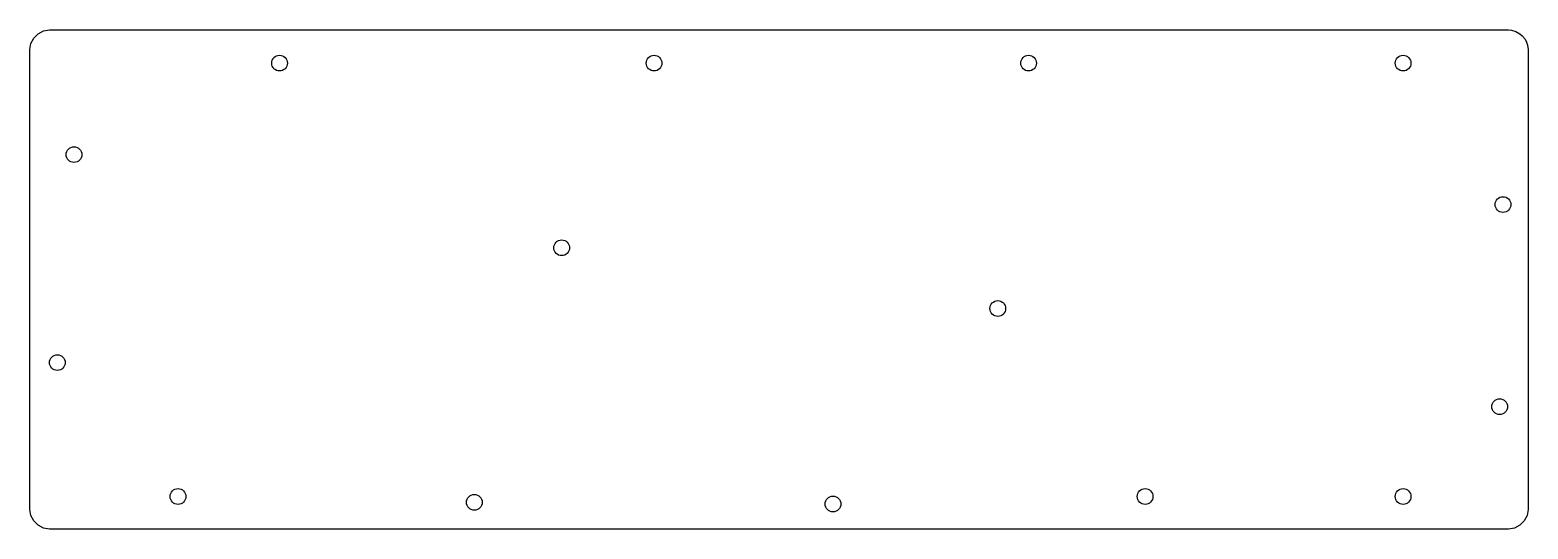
# Model space of a CAD drawing. Extents: x 1 to 9001, y -7001 to -4001.
import ezdxf

# ---------------------------------------------------------------- set-up
doc = ezdxf.new("R2010")
doc.units = 9

msp = doc.modelspace()

# ---------------------------------------------------------------- linework, layer by layer
msp.add_lwpolyline([(8882.52, -4000.559), (8900.942, -4001.958), (8927.676, -4009.558), (8951.89, -4023.069), (8965.981, -4035.112), (8983.188, -4056.917), (8991.611, -4073.474), (8997.363, -4091.096), (9000.591, -4118.652), (9000.591, -6882.495), (8994.805, -6919.006), (8978.032, -6951.885), (8951.89, -6978.035), (8919.014, -6994.8), (8882.52, -7000.603), (118.662, -7000.603), (82.151, -6994.8), (49.219, -6978.035), (23.069, -6951.885), (6.304, -6919.006), (0.554, -6882.439), (0.554, -4118.652), (6.304, -4082.151), (23.069, -4049.211), (49.219, -4023.069), (82.151, -4006.306), (118.662, -4000.559), (8882.52, -4000.559)], close=True)
for centre in [(1500, -4200), (3750, -4200), (6000, -4200), (8250, -4200), (265, -4750), (8850, -5050), (3195, -5310), (5815, -5675), (165, -6000), (8830, -6265), (890, -6805), (2670, -6840), (4825, -6850), (6700, -6805), (8250, -6805)]:
    msp.add_circle(centre, 47.24)

doc.saveas('drawing.dxf')
